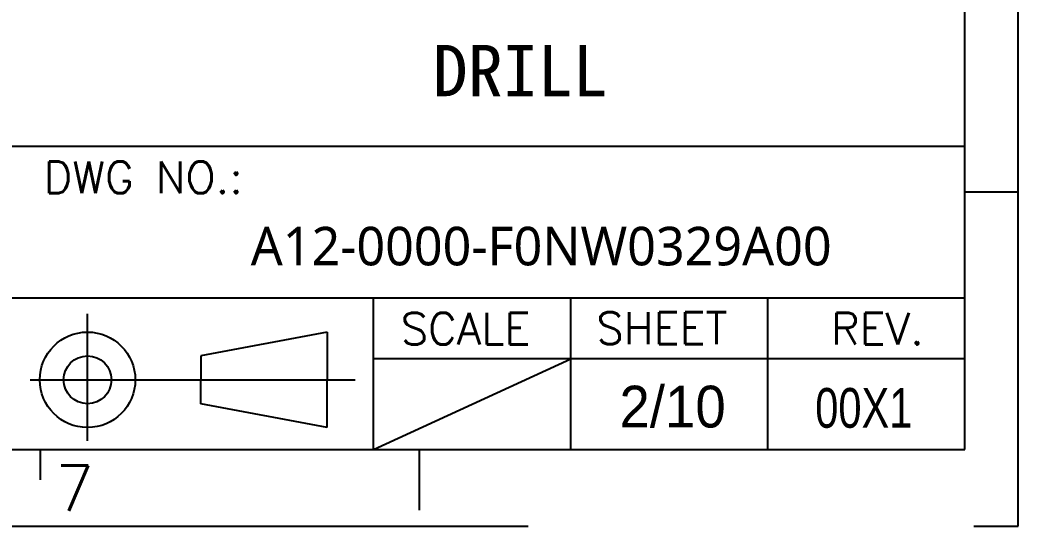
# Model space of a CAD drawing. Header units: millimetres. Extents: x 3362 to 3827, y -139 to 191.
# Drawn here: x 3749.6 to 3827.2, y -139.4 to -100.1 of the extents above; entities that cross this region are included whole.
import ezdxf

# ---------------------------------------------------------------- set-up
doc = ezdxf.new("R2010")
doc.units = ezdxf.units.MM
doc.header["$LTSCALE"] = 23.1
doc.linetypes.add('CENTER', pattern=[50.8, 31.75, -6.35, 6.35, -6.35])
doc.linetypes.add('PHANTOM', pattern=[29.5, 9.5, -1.5, 3, -1.5, 3, -1.5, 9.5])
doc.layers.get('0').update_dxf_attribs({"linetype": 'CONTINUOUS'})
doc.layers.add('0PAPERF', color=2, linetype='PHANTOM', plot=False)
doc.styles.add('SIMPLEX', font='simplex.shx')
doc.styles.get("Standard").update_dxf_attribs({"font": 'simplex.shx', "width": 0.8})

msp = doc.modelspace()

# ---------------------------------------------------------------- linework, layer by layer
for p, q in [((3823.1, -133.505), (3823.1, 181.48)), ((3823.1, -109.911), (3690.971, -109.911)), ((3823.1, -113.45), (3827.229, -113.45)), ((3823.1, -121.708), (3748.778, -121.708)), ((3777.091, -133.505), (3777.091, -121.708)), ((3792.427, -133.505), (3792.427, -121.708)), ((3807.764, -133.505), (3807.764, -121.708)), ((3773.48, -124.353), (3763.648, -126.211)), ((3773.48, -124.353), (3773.48, -128.069)), ((3763.648, -126.211), (3763.648, -128.069)), ((3823.1, -126.427), (3777.091, -126.427)), ((3777.091, -133.505), (3792.427, -126.427)), ((3763.648, -129.927), (3763.648, -128.069)), ((3773.48, -131.785), (3773.48, -128.069)), ((3773.48, -131.785), (3763.648, -129.927)), ((3367.728, -133.505), (3823.1, -133.505)), ((3751.137, -133.505), (3751.137, -135.865)), ((3780.63, -133.505), (3780.63, -138.224))]:
    msp.add_line(p, q)
at = {"linetype": 'CENTER', "ltscale": 0.05}
for p, q in [((3754.835, -132.828), (3754.835, -122.937)), ((3750.377, -128.069), (3775.646, -128.069))]:
    msp.add_line(p, q, dxfattribs=at)
for radius in [3.716, 1.858]:
    msp.add_circle((3754.835, -128.069), radius)
at = {"layer": '0PAPERF'}
for p, q in [((3827.229, -139.449), (3827.229, 191.387)), ((3361.779, -139.449), (3827.229, -139.449))]:
    msp.add_line(p, q, dxfattribs=at)

# ---------------------------------------------------------------- texts
at = {"style": 'SIMPLEX'}
for s, height, p in [('DWG NO.:', 2.4774, (3751.42, -113.55)), ('SCALE ', 2.4774, (3779.208, -125.331)), ('SHEET', 2.4774, (3794.423, -125.29)), ('REV.', 2.4774, (3812.68, -125.331)), ('7', 3.539, (3752.317, -138.272))]:
    msp.add_text(s, height=height, dxfattribs=at).set_placement(p)
at = {"insert": (3781.692, -102.008), "char_height": 4, "width": 32.47773, "attachment_point": 1}
msp.add_mtext('{\\fSimSun|b0|i0|c134|p2;\\W1;DRILL}', dxfattribs=at)
at = {"color": 0, "attachment_point": 5}
for s, insert, char_height, width in [('{\\fMicrosoft JhengHei|b0|i0|c136|p18;\\W1;\\C256;A12-0000-F0NW0329A00}', (3790.13, -117.688), 3, 78.94166), ('{\\fPMingLiU|b0|i0|c136|p18;\\W1;2/10}', (3800.353, -130.179), 3.2481, 156.34798), ('{\\fPMingLiU|b0|i0|c136|p18;00X1}', (3815.231, -130.279), 3.09438, 148.94869)]:
    msp.add_mtext(s, dxfattribs=dict(at, insert=insert, char_height=char_height, width=width))

doc.saveas('drawing.dxf')
